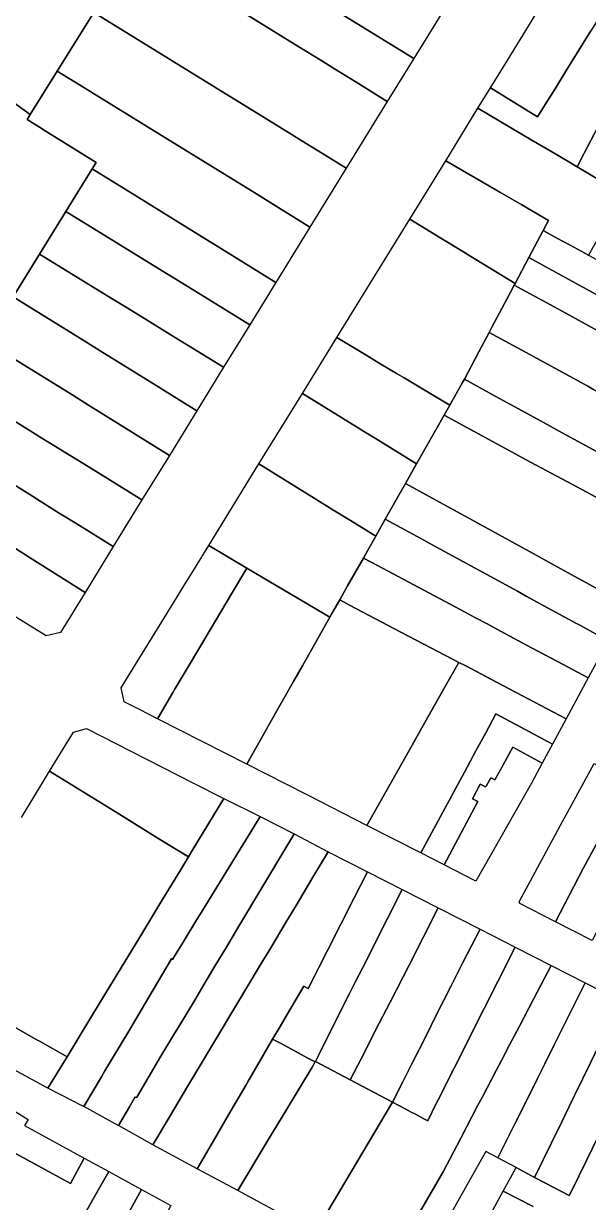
# Model space of a CAD drawing. Header units: metres. Extents: x 3 to 1005126, y 39 to 4383651.
# Drawn here: x 490289.9 to 490373.9, y 4371486.9 to 4371662.4 of the extents above; entities that cross this region are included whole.
import ezdxf

# ---------------------------------------------------------------- set-up
doc = ezdxf.new("R2010")
doc.units = ezdxf.units.M
doc.header["$MEASUREMENT"] = 0
doc.layers.add('TM_Llucmajor', color=7, linetype='Continuous')

msp = doc.modelspace()

# ---------------------------------------------------------------- linework, layer by layer
at = {"layer": 'TM_Llucmajor', "linetype": 'Continuous', "flags": 128}
for points in [[(490330.87, 4371658.94), (490306.56, 4371674.03), (490310.44, 4371680.26), (490322.19, 4371673.03), (490335.13, 4371665.07), (490335.37, 4371664.92), (490338.2, 4371663.18), (490347.95, 4371657.18), (490344.02, 4371650.79), (490339.87, 4371653.36), (490337.32, 4371654.95), (490335.93, 4371655.81), (490334.29, 4371656.82), (490330.87, 4371658.94)], [(490338.2, 4371663.18), (490335.37, 4371664.92), (490335.13, 4371665.07), (490338.72, 4371670.87), (490342.19, 4371676.49), (490354.51, 4371667.84), (490347.95, 4371657.18), (490338.2, 4371663.18)], [(490329.7, 4371645.92), (490325.71, 4371648.39), (490317.56, 4371653.42), (490300.35, 4371664.05), (490302.1, 4371666.86), (490303.44, 4371669), (490306.56, 4371674.03), (490330.87, 4371658.94), (490334.29, 4371656.82), (490335.93, 4371655.81), (490337.32, 4371654.95), (490339.87, 4371653.36), (490344.02, 4371650.79), (490337.91, 4371640.85), (490333.71, 4371643.45), (490331.32, 4371644.92), (490329.7, 4371645.92)], [(490366.37, 4371648.5), (490359.39, 4371652.83), (490361.96, 4371657.01), (490366.13, 4371663.8), (490372.15, 4371673.58), (490374.21, 4371673.96), (490379.74, 4371670.05), (490374.3, 4371661.3), (490373.17, 4371659.47), (490372.28, 4371658.03), (490370.74, 4371655.54), (490368.98, 4371652.69), (490367.53, 4371650.36), (490366.37, 4371648.5)], [(490375.71, 4371639.03), (490372.25, 4371641.07), (490373.25, 4371642.98), (490375.37, 4371647.05), (490375.88, 4371648.03), (490377.15, 4371650.48), (490377.79, 4371651.72), (490378.37, 4371652.83), (490379.17, 4371654.36), (490380.91, 4371657.69), (490381.05, 4371657.97), (490383.08, 4371661.86), (490385.3, 4371666.14), (490392.56, 4371661.01), (490385.29, 4371648.07), (490384.34, 4371646.39), (490383.4, 4371644.7), (490380.23, 4371639.07), (490379.9, 4371638.47), (490379.09, 4371637.03), (490375.71, 4371639.03)], [(490297.57, 4371653.67), (490294.92, 4371655.31), (490300.35, 4371664.05), (490317.56, 4371653.42), (490325.71, 4371648.39), (490329.7, 4371645.92), (490331.32, 4371644.92), (490333.71, 4371643.45), (490337.91, 4371640.85), (490332.51, 4371632.09), (490325.91, 4371636.17), (490324.29, 4371637.17), (490321.08, 4371639.15), (490309.64, 4371646.22), (490297.57, 4371653.67)], [(490292.25, 4371646.96), (490290.43, 4371648.1), (490290.89, 4371648.84), (490294.92, 4371655.31), (490297.57, 4371653.67), (490309.64, 4371646.22), (490321.08, 4371639.15), (490324.29, 4371637.17), (490325.91, 4371636.17), (490332.51, 4371632.09), (490327.45, 4371623.86), (490319.37, 4371628.85), (490316, 4371630.93), (490310.77, 4371634.16), (490305.42, 4371637.47), (490300.13, 4371640.75), (490300.71, 4371641.68), (490293.1, 4371646.43), (490292.25, 4371646.96)], [(490360.75, 4371637.29), (490352.71, 4371641.96), (490357.51, 4371649.77), (490365.44, 4371645.09), (490368.58, 4371643.24), (490371.03, 4371641.79), (490372.25, 4371641.07), (490375.71, 4371639.03), (490379.09, 4371637.03), (490377.46, 4371634.12), (490373.96, 4371627.9), (490371.23, 4371629.39), (490369.35, 4371630.41), (490367.21, 4371631.58), (490367.99, 4371633.08), (490364.03, 4371635.39), (490360.75, 4371637.29)], [(490312.14, 4371624.58), (490311.18, 4371625.17), (490296.2, 4371634.39), (490300.13, 4371640.75), (490305.42, 4371637.47), (490310.77, 4371634.16), (490316, 4371630.93), (490319.37, 4371628.85), (490327.45, 4371623.86), (490323.57, 4371617.55), (490315.55, 4371622.49), (490312.14, 4371624.58)], [(490352, 4371630.44), (490347.37, 4371633.27), (490352.71, 4371641.96), (490360.75, 4371637.29), (490364.03, 4371635.39), (490367.99, 4371633.08), (490367.21, 4371631.58), (490365.06, 4371627.55), (490363.03, 4371623.7), (490356.04, 4371627.97), (490355.35, 4371628.4), (490352, 4371630.44)], [(490303.34, 4371621.25), (490292.28, 4371628.05), (490296.2, 4371634.39), (490311.18, 4371625.17), (490312.14, 4371624.58), (490315.55, 4371622.49), (490323.57, 4371617.55), (490319.67, 4371611.21), (490311.71, 4371616.11), (490308.27, 4371618.23), (490305.3, 4371620.05), (490303.34, 4371621.25)], [(490343.08, 4371611.69), (490340.72, 4371613.11), (490336.51, 4371615.64), (490343.6, 4371627.16), (490347.37, 4371633.27), (490352, 4371630.44), (490355.35, 4371628.4), (490356.04, 4371627.97), (490363.03, 4371623.7), (490362.9, 4371623.45), (490361.79, 4371621.35), (490359.64, 4371617.29), (490359.19, 4371616.41), (490357.64, 4371613.5), (490355.49, 4371609.44), (490355.22, 4371608.96), (490353.3, 4371605.55), (490349.24, 4371608), (490346.51, 4371609.62), (490345.47, 4371610.25), (490343.08, 4371611.69)], [(490369.04, 4371625.37), (490365.06, 4371627.55), (490367.21, 4371631.58), (490369.35, 4371630.41), (490371.23, 4371629.39), (490373.96, 4371627.9), (490378.64, 4371625.36), (490380.85, 4371624.18), (490388.3, 4371620.11), (490391.91, 4371618.16), (490400.22, 4371613.64), (490398.01, 4371609.57), (490389.62, 4371614.15), (490386.1, 4371616.07), (490379.28, 4371619.79), (490369.04, 4371625.37)], [(490299.39, 4371614.83), (490288.35, 4371621.69), (490292.28, 4371628.05), (490303.34, 4371621.25), (490305.3, 4371620.05), (490308.27, 4371618.23), (490311.71, 4371616.11), (490319.67, 4371611.21), (490315.68, 4371604.73), (490307.79, 4371609.63), (490303.65, 4371612.2), (490301.31, 4371613.65), (490299.39, 4371614.83)], [(490368.31, 4371620.5), (490362.9, 4371623.45), (490363.03, 4371623.7), (490365.06, 4371627.55), (490369.04, 4371625.37), (490379.28, 4371619.79), (490386.1, 4371616.07), (490389.62, 4371614.15), (490398.01, 4371609.57), (490395.81, 4371605.5), (490387.41, 4371610.08), (490383.91, 4371611.99), (490382.85, 4371612.56), (490378.8, 4371614.77), (490376.26, 4371616.16), (490371.55, 4371618.73), (490368.31, 4371620.5)], [(490365.76, 4371612.82), (490359.19, 4371616.41), (490359.64, 4371617.29), (490361.79, 4371621.35), (490362.9, 4371623.45), (490368.31, 4371620.5), (490371.55, 4371618.73), (490376.26, 4371616.16), (490378.8, 4371614.77), (490382.85, 4371612.56), (490383.91, 4371611.99), (490387.41, 4371610.08), (490395.81, 4371605.5), (490392.03, 4371598.47), (490387.96, 4371600.69), (490383.62, 4371603.07), (490381.02, 4371604.48), (490377.26, 4371606.54), (490376.81, 4371606.78), (490374.62, 4371607.98), (490373.84, 4371608.4), (490365.76, 4371612.82)], [(490287.77, 4371612.92), (490284.28, 4371615.1), (490286.37, 4371618.49), (490288.35, 4371621.69), (490299.39, 4371614.83), (490301.31, 4371613.65), (490303.65, 4371612.2), (490307.79, 4371609.63), (490315.68, 4371604.73), (490311.6, 4371598.09), (490299.55, 4371605.59), (490297.21, 4371607.05), (490287.77, 4371612.92)], [(490360.09, 4371606.93), (490355.49, 4371609.44), (490357.64, 4371613.5), (490359.19, 4371616.41), (490365.76, 4371612.82), (490373.84, 4371608.4), (490374.62, 4371607.98), (490376.81, 4371606.78), (490377.26, 4371606.54), (490381.02, 4371604.48), (490383.62, 4371603.07), (490387.96, 4371600.69), (490392.03, 4371598.47), (490388.25, 4371591.49), (490379.87, 4371596.09), (490377.23, 4371597.53), (490375.22, 4371598.64), (490370.06, 4371601.46), (490368.25, 4371602.45), (490366.89, 4371603.2), (490360.09, 4371606.93)], [(490283.83, 4371606.1), (490280.12, 4371608.39), (490284.28, 4371615.1), (490287.77, 4371612.92), (490297.21, 4371607.05), (490299.55, 4371605.59), (490311.6, 4371598.09), (490307.52, 4371591.46), (490299.49, 4371596.43), (490292.61, 4371600.68), (490290.73, 4371601.84), (490285.33, 4371605.17), (490283.83, 4371606.1)], [(490340.06, 4371601.96), (490335.65, 4371604.68), (490331.38, 4371607.3), (490336.51, 4371615.64), (490340.72, 4371613.11), (490343.08, 4371611.69), (490345.47, 4371610.25), (490346.51, 4371609.62), (490349.24, 4371608), (490353.3, 4371605.55), (490352.46, 4371604.08), (490348.38, 4371596.85), (490342.37, 4371600.54), (490340.37, 4371601.77), (490340.06, 4371601.96)], [(490365.35, 4371597.07), (490352.46, 4371604.08), (490353.3, 4371605.55), (490355.22, 4371608.96), (490355.49, 4371609.44), (490360.09, 4371606.93), (490366.89, 4371603.2), (490368.25, 4371602.45), (490370.06, 4371601.46), (490375.22, 4371598.64), (490377.23, 4371597.53), (490379.87, 4371596.09), (490388.25, 4371591.49), (490385.46, 4371586.34), (490377.03, 4371590.84), (490370.83, 4371594.15), (490365.35, 4371597.07)], [(490279.61, 4371599.28), (490279.23, 4371599.52), (490275.92, 4371601.59), (490280.12, 4371608.39), (490283.83, 4371606.1), (490285.33, 4371605.17), (490290.73, 4371601.84), (490292.61, 4371600.68), (490299.49, 4371596.43), (490307.52, 4371591.46), (490303.25, 4371584.51), (490297.81, 4371587.9), (490295.22, 4371589.52), (490291.82, 4371591.65), (490291.64, 4371591.76), (490288.43, 4371593.76), (490288.36, 4371593.8), (490287.55, 4371594.31), (490283.31, 4371596.97), (490282.58, 4371597.42), (490281.13, 4371598.33), (490279.61, 4371599.28)], [(490331.72, 4371592.6), (490324.92, 4371596.82), (490331.38, 4371607.3), (490335.65, 4371604.68), (490340.06, 4371601.96), (490340.37, 4371601.77), (490342.37, 4371600.54), (490348.38, 4371596.85), (490346.71, 4371593.89), (490343.72, 4371588.6), (490342.29, 4371586.07), (490340.46, 4371587.2), (490339.58, 4371587.75), (490338.53, 4371588.39), (490335.9, 4371590.01), (490333.56, 4371591.46), (490331.72, 4371592.6)], [(490365.72, 4371583.47), (490346.71, 4371593.89), (490348.38, 4371596.85), (490352.46, 4371604.08), (490365.35, 4371597.07), (490370.83, 4371594.15), (490377.03, 4371590.84), (490385.46, 4371586.34), (490379.76, 4371575.77), (490375.64, 4371578.03), (490371.38, 4371580.37), (490368.87, 4371581.75), (490365.72, 4371583.47)], [(490323.12, 4371581.33), (490317.46, 4371584.68), (490324.92, 4371596.82), (490331.72, 4371592.6), (490333.56, 4371591.46), (490335.9, 4371590.01), (490338.53, 4371588.39), (490339.58, 4371587.75), (490340.46, 4371587.2), (490342.29, 4371586.07), (490341.07, 4371583.9), (490340.46, 4371582.82), (490338.12, 4371578.68), (490336.94, 4371576.57), (490335.78, 4371574.54), (490335.48, 4371574), (490325.56, 4371579.89), (490323.12, 4371581.33)], [(490348.47, 4371586.01), (490343.72, 4371588.6), (490346.71, 4371593.89), (490365.72, 4371583.47), (490368.87, 4371581.75), (490371.38, 4371580.37), (490375.64, 4371578.03), (490379.76, 4371575.77), (490376.89, 4371570.47), (490372.74, 4371572.75), (490372.19, 4371573.05), (490368.51, 4371575.05), (490364.59, 4371577.19), (490363.37, 4371577.86), (490351.34, 4371584.44), (490348.47, 4371586.01)], [(490274.47, 4371582.83), (490273.74, 4371583.28), (490270.45, 4371585.31), (490275.12, 4371592.81), (490278.43, 4371590.71), (490279.07, 4371590.31), (490281.34, 4371588.88), (490285.06, 4371586.53), (490287.21, 4371585.18), (490287.44, 4371585.03), (490291.04, 4371582.76), (490299.06, 4371577.7), (490295.39, 4371571.73), (490293.27, 4371571.25), (490286.5, 4371575.42), (490283.01, 4371577.57), (490281.25, 4371578.66), (490276.75, 4371581.43), (490274.47, 4371582.83)], [(490342.57, 4371581.68), (490340.46, 4371582.82), (490341.07, 4371583.9), (490342.29, 4371586.07), (490343.72, 4371588.6), (490348.47, 4371586.01), (490351.34, 4371584.44), (490363.37, 4371577.86), (490364.59, 4371577.19), (490368.51, 4371575.05), (490372.19, 4371573.05), (490372.74, 4371572.75), (490376.89, 4371570.47), (490373.92, 4371564.97), (490369.35, 4371567.41), (490365.49, 4371569.46), (490360.33, 4371572.22), (490358.96, 4371572.95), (490357.03, 4371573.97), (490354.87, 4371575.14), (490342.57, 4371581.68)], [(490307.26, 4371560.2), (490304.87, 4371561.39), (490304.41, 4371563.47), (490306.16, 4371566.32), (490310.87, 4371573.98), (490313.71, 4371578.6), (490315.31, 4371581.19), (490317.46, 4371584.68), (490323.12, 4371581.33), (490320.97, 4371577.71), (490316.72, 4371570.53), (490314.54, 4371566.86), (490312.48, 4371563.39), (490312.06, 4371562.68), (490309.82, 4371558.9), (490307.26, 4371560.2)], [(490345.01, 4371572.33), (490338.5, 4371575.75), (490336.94, 4371576.57), (490338.12, 4371578.68), (490340.46, 4371582.82), (490342.57, 4371581.68), (490354.87, 4371575.14), (490357.03, 4371573.97), (490358.96, 4371572.95), (490360.33, 4371572.22), (490365.49, 4371569.46), (490369.35, 4371567.41), (490373.92, 4371564.97), (490370.64, 4371558.89), (490362.17, 4371563.33), (490359.51, 4371564.73), (490355.69, 4371566.75), (490354.67, 4371567.27), (490353.72, 4371567.77), (490345.01, 4371572.33)], [(490323.12, 4371552.14), (490309.82, 4371558.9), (490312.06, 4371562.68), (490312.48, 4371563.39), (490314.54, 4371566.86), (490316.72, 4371570.53), (490320.97, 4371577.71), (490323.12, 4371581.33), (490325.56, 4371579.89), (490335.48, 4371574), (490331.39, 4371566.76), (490330.13, 4371564.52), (490328.83, 4371562.23), (490327.65, 4371560.15), (490325.62, 4371556.52), (490323.12, 4371552.14)], [(490332.1, 4371547.57), (490323.12, 4371552.14), (490325.62, 4371556.52), (490327.65, 4371560.15), (490328.83, 4371562.23), (490330.13, 4371564.52), (490331.39, 4371566.76), (490335.48, 4371574), (490335.78, 4371574.54), (490336.94, 4371576.57), (490338.5, 4371575.75), (490345.01, 4371572.33), (490353.72, 4371567.77), (490354.67, 4371567.27), (490352.69, 4371563.77), (490349.61, 4371558.33), (490347.25, 4371554.16), (490340.96, 4371543.02), (490332.1, 4371547.57)], [(490348.99, 4371538.91), (490340.96, 4371543.02), (490347.25, 4371554.16), (490349.61, 4371558.33), (490352.69, 4371563.77), (490354.67, 4371567.27), (490355.69, 4371566.75), (490359.51, 4371564.73), (490362.17, 4371563.33), (490370.64, 4371558.89), (490368.59, 4371555.11), (490363.79, 4371557.7), (490360.19, 4371559.64), (490358.66, 4371556.81), (490357.19, 4371554.09), (490355.49, 4371550.95), (490348.99, 4371538.91)], [(490357.84, 4371549.14), (490356.72, 4371546.95), (490357.49, 4371546.55), (490352.48, 4371537.12), (490348.99, 4371538.91), (490355.49, 4371550.95), (490357.19, 4371554.09), (490358.66, 4371556.81), (490360.19, 4371559.64), (490363.79, 4371557.7), (490368.59, 4371555.11), (490367.06, 4371552.29), (490362.69, 4371554.64), (490361.26, 4371552.05), (490360.01, 4371549.78), (490359.41, 4371550.11), (490358.72, 4371548.87), (490358.64, 4371548.73), (490357.84, 4371549.14)], [(490310.03, 4371541.03), (490304.09, 4371544.71), (490293.78, 4371551.07), (490297.35, 4371556.91), (490299.28, 4371557.43), (490314.98, 4371549.41), (490319.71, 4371547.01), (490315.1, 4371539.43), (490314.42, 4371538.31), (490310.03, 4371541.03)], [(490361.04, 4371551.65), (490361.26, 4371552.05), (490362.69, 4371554.64), (490367.06, 4371552.29), (490365.45, 4371549.29), (490357.19, 4371534.71), (490352.48, 4371537.12), (490357.49, 4371546.55), (490356.72, 4371546.95), (490357.84, 4371549.14), (490358.64, 4371548.73), (490358.72, 4371548.87), (490359.41, 4371550.11), (490360.01, 4371549.78), (490361.04, 4371551.65)], [(490369.03, 4371528.67), (490363.74, 4371531.37), (490363.63, 4371531.64), (490370.1, 4371543.58), (490370.89, 4371545.04), (490374.78, 4371552.23), (490378.33, 4371550.28), (490379.12, 4371549.85), (490380.05, 4371549.34), (490378.74, 4371546.91), (490378.38, 4371546.25), (490376.69, 4371543.11), (490375.4, 4371540.72), (490373.17, 4371536.59), (490369.03, 4371528.67)], [(490374.5, 4371525.88), (490369.03, 4371528.67), (490373.17, 4371536.59), (490375.4, 4371540.72), (490376.69, 4371543.11), (490378.38, 4371546.25), (490378.74, 4371546.91), (490380.05, 4371549.34), (490382.1, 4371548.22), (490385.23, 4371546.5), (490382.94, 4371542.12), (490382.21, 4371540.73), (490380.71, 4371537.85), (490378.58, 4371533.77), (490374.5, 4371525.88)], [(490319.71, 4371547.01), (490325.11, 4371544.32), (490325.07, 4371544.26), (490316.11, 4371529.69), (490316.07, 4371529.63), (490314.38, 4371526.88), (490313.48, 4371525.39), (490313.15, 4371524.84), (490312.05, 4371523.05), (490311.92, 4371523.12), (490307.91, 4371516.36), (490305.69, 4371512.64), (490301.98, 4371506.45), (490301.48, 4371505.59), (490298.87, 4371501.14), (490298.8, 4371501.18), (490293.53, 4371503.89), (490296.37, 4371508.53), (490298.78, 4371512.51), (490302.69, 4371518.97), (490305, 4371522.79), (490307.03, 4371526.12), (490310.19, 4371531.33), (490313.24, 4371536.36), (490314.42, 4371538.31), (490315.1, 4371539.43), (490319.71, 4371547.01)], [(490325.07, 4371544.26), (490325.11, 4371544.32), (490330.16, 4371541.74), (490330.13, 4371541.68), (490323.72, 4371530.97), (490321.8, 4371527.76), (490320.08, 4371524.89), (490319.46, 4371523.85), (490318.53, 4371522.29), (490317.13, 4371519.96), (490315.36, 4371517.01), (490312.94, 4371512.97), (490312.37, 4371512.02), (490310.2, 4371508.41), (490309.28, 4371506.86), (490306.73, 4371502.57), (490306.68, 4371502.49), (490306.53, 4371502.57), (490306.52, 4371502.58), (490305.66, 4371501.12), (490304.01, 4371498.34), (490303.99, 4371498.35), (490298.87, 4371501.14), (490301.48, 4371505.59), (490301.98, 4371506.45), (490305.69, 4371512.64), (490307.91, 4371516.36), (490311.92, 4371523.12), (490312.05, 4371523.05), (490313.15, 4371524.84), (490313.48, 4371525.39), (490314.38, 4371526.88), (490316.07, 4371529.63), (490316.09, 4371529.66), (490316.11, 4371529.69), (490325.07, 4371544.26)], [(490330.13, 4371541.68), (490330.16, 4371541.74), (490335.23, 4371539.08), (490332.96, 4371535.29), (490330.44, 4371531.07), (490328.84, 4371528.41), (490326.97, 4371525.29), (490326.67, 4371524.79), (490325.26, 4371522.43), (490322.99, 4371518.64), (490316.98, 4371508.6), (490314.16, 4371503.89), (490311.69, 4371499.75), (490309.12, 4371495.47), (490304.01, 4371498.34), (490305.66, 4371501.12), (490306.52, 4371502.58), (490306.53, 4371502.57), (490306.68, 4371502.49), (490306.73, 4371502.57), (490309.28, 4371506.86), (490310.2, 4371508.41), (490312.37, 4371512.02), (490312.94, 4371512.97), (490315.36, 4371517.01), (490317.13, 4371519.96), (490318.53, 4371522.29), (490319.46, 4371523.85), (490320.08, 4371524.89), (490321.8, 4371527.76), (490323.72, 4371530.97), (490330.13, 4371541.68)], [(490315.73, 4371491.9), (490309.12, 4371495.47), (490311.69, 4371499.75), (490314.16, 4371503.89), (490316.98, 4371508.6), (490322.99, 4371518.64), (490325.26, 4371522.43), (490326.67, 4371524.79), (490326.97, 4371525.29), (490328.84, 4371528.41), (490330.44, 4371531.07), (490332.96, 4371535.29), (490335.23, 4371539.08), (490341.05, 4371536.11), (490339.04, 4371532.14), (490335.18, 4371524.5), (490333.83, 4371521.85), (490333.22, 4371520.64), (490332.25, 4371518.73), (490331.58, 4371519.1), (490329.15, 4371514.95), (490328.07, 4371513.09), (490326.96, 4371511.19), (490323.26, 4371504.84), (490323.03, 4371504.41), (490320.74, 4371500.5), (490318.15, 4371496.07), (490315.73, 4371491.9)], [(490330.74, 4371509.16), (490328.12, 4371510.57), (490326.96, 4371511.19), (490328.07, 4371513.09), (490329.15, 4371514.95), (490331.58, 4371519.1), (490332.25, 4371518.73), (490333.22, 4371520.64), (490333.83, 4371521.85), (490335.18, 4371524.5), (490339.04, 4371532.14), (490341.05, 4371536.11), (490346.21, 4371533.48), (490344.03, 4371529.16), (490340.37, 4371521.87), (490339.25, 4371519.65), (490338.39, 4371517.96), (490334.64, 4371510.5), (490333.81, 4371508.84), (490333.33, 4371507.88), (490333.28, 4371507.79), (490332.21, 4371508.36), (490330.74, 4371509.16)], [(490338.51, 4371505.14), (490333.33, 4371507.88), (490333.81, 4371508.84), (490334.64, 4371510.5), (490338.39, 4371517.96), (490339.25, 4371519.65), (490340.37, 4371521.87), (490344.03, 4371529.16), (490346.21, 4371533.48), (490351.59, 4371530.73), (490349.4, 4371526.43), (490347.25, 4371522.22), (490344.43, 4371516.69), (490342.83, 4371513.57), (490340.12, 4371508.27), (490338.51, 4371505.14)], [(490344.78, 4371501.82), (490338.51, 4371505.14), (490340.12, 4371508.27), (490342.83, 4371513.57), (490344.43, 4371516.69), (490347.25, 4371522.22), (490349.4, 4371526.43), (490351.59, 4371530.73), (490357.82, 4371527.55), (490355.28, 4371522.61), (490353.46, 4371519.05), (490351.41, 4371514.95), (490349.69, 4371511.47), (490347.78, 4371507.7), (490346.53, 4371505.25), (490346.31, 4371504.83), (490344.78, 4371501.82)], [(490347.56, 4371500.34), (490346.67, 4371500.82), (490344.78, 4371501.82), (490346.31, 4371504.83), (490346.53, 4371505.25), (490347.78, 4371507.7), (490349.69, 4371511.47), (490351.41, 4371514.95), (490353.46, 4371519.05), (490355.28, 4371522.61), (490357.82, 4371527.55), (490363.03, 4371524.89), (490360.5, 4371519.89), (490358.44, 4371515.76), (490356.69, 4371512.32), (490354.94, 4371508.82), (490354, 4371506.98), (490351.58, 4371502.15), (490351.31, 4371501.61), (490350.03, 4371499.04), (490349.46, 4371499.34), (490348.21, 4371500), (490347.56, 4371500.34)], [(490287.19, 4371507.32), (490284.07, 4371509.01), (490272.06, 4371515.5), (490275.21, 4371520.65), (490279.25, 4371518.34), (490291.79, 4371511.15), (490292.37, 4371510.82), (490296.37, 4371508.53), (490293.53, 4371503.89), (490289.6, 4371506.01), (490287.19, 4371507.32)], [(490363.19, 4371492.07), (490360.46, 4371493.51), (490362.96, 4371498.5), (490364.31, 4371501.22), (490366.32, 4371505.25), (490366.55, 4371505.71), (490367.44, 4371507.5), (490368.87, 4371510.35), (490370.94, 4371514.49), (490373.46, 4371519.57), (490378.74, 4371516.87), (490376.31, 4371511.87), (490374.25, 4371507.65), (490371.99, 4371502.99), (490371.74, 4371502.48), (490369.99, 4371498.87), (490368.46, 4371495.73), (490365.92, 4371490.61), (490363.19, 4371492.07)], [(490367.57, 4371489.75), (490365.92, 4371490.61), (490368.46, 4371495.73), (490369.99, 4371498.87), (490371.74, 4371502.48), (490371.99, 4371502.99), (490374.25, 4371507.65), (490376.31, 4371511.87), (490378.74, 4371516.87), (490383.97, 4371514.2), (490379.84, 4371505.76), (490378.44, 4371502.89), (490376.99, 4371499.93), (490375.21, 4371496.3), (490374.55, 4371494.95), (490373.66, 4371493.12), (490371.42, 4371488.55), (490371.09, 4371487.89), (490367.57, 4371489.75)], [(490270.49, 4371504.2), (490266.6, 4371506.64), (490269.85, 4371511.91), (490273.73, 4371509.53), (490277.94, 4371506.96), (490280.94, 4371505.12), (490285.71, 4371502.2), (490290.58, 4371499.22), (490290.03, 4371498.32), (490298.91, 4371493.47), (490296.87, 4371489.72), (490287.79, 4371494.66), (490287.21, 4371493.7), (490284.56, 4371495.37), (490283.89, 4371495.79), (490282.96, 4371496.37), (490280.03, 4371498.21), (490277.63, 4371499.71), (490274.64, 4371501.6), (490270.49, 4371504.2)], [(490321.76, 4371488.64), (490315.73, 4371491.9), (490318.15, 4371496.07), (490320.74, 4371500.5), (490323.03, 4371504.41), (490323.26, 4371504.84), (490326.96, 4371511.19), (490328.12, 4371510.57), (490330.74, 4371509.16), (490332.21, 4371508.36), (490333.28, 4371507.79), (490332.83, 4371507.04), (490329.06, 4371500.77), (490327.01, 4371497.36), (490326.74, 4371496.93), (490321.76, 4371488.64)], [(490333.29, 4371482.41), (490321.76, 4371488.64), (490326.74, 4371496.93), (490327.01, 4371497.36), (490329.06, 4371500.77), (490332.83, 4371507.04), (490333.28, 4371507.79), (490333.33, 4371507.88), (490338.51, 4371505.14), (490344.78, 4371501.82), (490335.96, 4371486.91), (490333.29, 4371482.41)]]:
    msp.add_lwpolyline(points, close=True, dxfattribs=at)
for points in [[(490300.35, 4371664.05), (490294.92, 4371655.31), (490290.89, 4371648.84), (490286.15, 4371652.21), (490280.38, 4371656.32), (490279.65, 4371656.84), (490281.04, 4371659.11), (490278.03, 4371660.95), (490273.58, 4371663.66)], [(490375.37, 4371647.05), (490373.25, 4371642.98), (490372.25, 4371641.07), (490371.03, 4371641.79), (490368.58, 4371643.24), (490365.44, 4371645.09), (490365.44, 4371645.09), (490357.51, 4371649.77), (490359.39, 4371652.83), (490366.37, 4371648.5), (490367.53, 4371650.36), (490368.98, 4371652.69), (490370.74, 4371655.54), (490372.28, 4371658.03), (490373.17, 4371659.47), (490374.3, 4371661.3)], [(490286.15, 4371652.21), (490290.89, 4371648.84), (490290.43, 4371648.1), (490292.25, 4371646.96), (490292.25, 4371646.96), (490293.1, 4371646.43), (490300.71, 4371641.68), (490300.13, 4371640.75), (490296.2, 4371634.39), (490292.28, 4371628.05), (490288.35, 4371621.69)], [(490288.43, 4371593.76), (490291.64, 4371591.76), (490291.82, 4371591.65), (490295.22, 4371589.52), (490297.81, 4371587.9), (490303.25, 4371584.51), (490299.06, 4371577.7), (490291.04, 4371582.76), (490287.44, 4371585.03)], [(490289.6, 4371544.21), (490290.58, 4371545.82), (490292.58, 4371549.1), (490293.78, 4371551.07), (490304.09, 4371544.71), (490310.03, 4371541.03), (490314.42, 4371538.31), (490313.24, 4371536.36), (490310.19, 4371531.33), (490307.03, 4371526.12), (490305, 4371522.79), (490302.69, 4371518.97), (490298.78, 4371512.51), (490296.37, 4371508.53), (490292.37, 4371510.82), (490291.79, 4371511.15), (490279.25, 4371518.34)], [(490333.29, 4371482.41), (490335.96, 4371486.91), (490344.78, 4371501.82), (490346.67, 4371500.82), (490347.56, 4371500.34), (490348.21, 4371500), (490349.46, 4371499.34), (490350.03, 4371499.04), (490351.31, 4371501.61), (490351.58, 4371502.15), (490354, 4371506.98), (490354.94, 4371508.82), (490356.69, 4371512.32), (490358.44, 4371515.76), (490360.5, 4371519.89), (490363.03, 4371524.89), (490368.39, 4371522.15), (490365.76, 4371517.14), (490363.68, 4371513.14), (490362.17, 4371510.26), (490361, 4371508.03), (490360.22, 4371506.53), (490358.17, 4371502.61), (490357.46, 4371501.26), (490354.94, 4371496.44), (490352.34, 4371491.44), (490346.42, 4371481.28)], [(490346.42, 4371481.28), (490352.34, 4371491.44), (490354.94, 4371496.44), (490357.46, 4371501.26), (490358.17, 4371502.61), (490360.22, 4371506.53), (490361, 4371508.03), (490362.17, 4371510.26), (490363.68, 4371513.14), (490365.76, 4371517.14), (490368.39, 4371522.15), (490373.46, 4371519.57), (490370.94, 4371514.49), (490368.87, 4371510.35), (490367.44, 4371507.5), (490366.55, 4371505.71), (490366.32, 4371505.25), (490364.31, 4371501.22), (490362.96, 4371498.5), (490360.46, 4371493.51), (490358.69, 4371494.45), (490355.87, 4371489.45), (490350.15, 4371479.28)], [(490365.72, 4371486.25), (490361.26, 4371488.55), (490363.19, 4371492.07), (490365.92, 4371490.61), (490367.57, 4371489.75), (490371.09, 4371487.89), (490371.42, 4371488.55), (490373.66, 4371493.12), (490374.55, 4371494.95), (490375.21, 4371496.3), (490376.99, 4371499.93), (490378.44, 4371502.89), (490379.84, 4371505.76), (490383.97, 4371514.2), (490389.46, 4371511.4), (490387.58, 4371507.93), (490385.39, 4371503.89), (490385.03, 4371503.22), (490383.75, 4371500.87), (490383, 4371499.48), (490382.21, 4371498), (490380.78, 4371495.37), (490378.33, 4371490.87), (490376.03, 4371486.54)], [(490287.79, 4371494.66), (490296.87, 4371489.72), (490298.91, 4371493.47), (490302.57, 4371491.47), (490300.23, 4371487.33), (490297.71, 4371482.85), (490296.83, 4371481.3), (490293.31, 4371483.19), (490289.63, 4371485.18)], [(490289.3, 4371467.96), (490296.83, 4371481.3), (490297.71, 4371482.85), (490300.23, 4371487.33), (490302.57, 4371491.47), (490307.47, 4371488.82), (490302.64, 4371480.07), (490302.55, 4371479.9), (490300.67, 4371476.49), (490292.85, 4371462.32), (490291.54, 4371459.96), (490290.13, 4371457.39), (490288.31, 4371454.1)], [(490288.31, 4371454.1), (490290.13, 4371457.39), (490291.54, 4371459.96), (490292.85, 4371462.32), (490300.67, 4371476.49), (490302.55, 4371479.9), (490302.64, 4371480.07), (490307.47, 4371488.82), (490311.83, 4371486.43), (490309.33, 4371481.78), (490307.05, 4371477.5), (490305.19, 4371473.99), (490293.1, 4371451.53), (490290.78, 4371447.19), (490290.3, 4371446.32), (490289.28, 4371444.4)], [(490358.89, 4371484.21), (490361.26, 4371488.55), (490365.72, 4371486.25)]]:
    msp.add_lwpolyline(points, dxfattribs=at)

doc.saveas('drawing.dxf')
